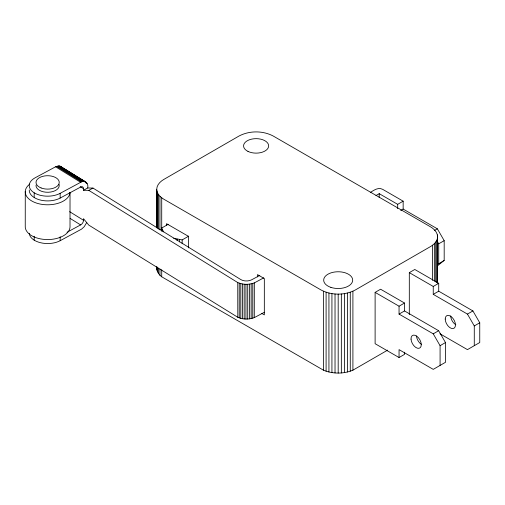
<?xml version="1.0" encoding="UTF-8"?>
<svg xmlns="http://www.w3.org/2000/svg" width="505" height="505" viewBox="0 0 505 505"><rect width="100%" height="100%" fill="white"/><g stroke="black" fill="none" stroke-linecap="round" stroke-linejoin="round"><path stroke-width="0.76" d="M25.269 191.439L25.25 226.196A22.397 12.922 0 0 0 46.87 239.553A22.397 12.922 0 0 0 70.012 227.086L70.031 192.329A22.397 12.922 0 0 1 40.198 204.064A22.397 12.922 0 0 1 29.751 184.11M60.152 198.074L60.152 193.339L80.661 182.305C84.6 179.439 88.949 183.738 87.731 187.974L83.495 190.252L83.464 188.277A3.87 2.31 -58.2 0 0 80.661 187.039L60.152 198.074A18.369 10.586 0.1 0 1 34.195 197.543M67.001 232.294L81.034 224.668A3.794 2.266 -58.2 0 0 83.502 220.256L83.495 218.678L88.779 225.104L237.805 317.285C242.949 319.583 249.034 319.64 254.28 317.62L254.318 282.901L263.743 277.851M156.714 227.635L156.714 189.325C156.79 184.937 160.218 181.522 163.797 179.452L239.023 136.022C249.47 130.53 262.77 130.53 273.218 136.022L430.512 226.833C434.092 228.904 437.513 232.313 437.595 236.706L437.595 282.838M437.387 283.097L437.595 236.706M156.714 189.325C156.79 193.718 160.218 197.127 163.797 199.197L321.092 290.009C331.539 295.501 344.833 295.501 355.28 290.009L430.512 246.579C433.593 244.761 436.484 242.116 437.387 238.53M86.784 222.434L84.19 226.72L81.583 229.112L60.171 240.702A18.382 10.605 0 0 1 40.558 242.728A18.382 10.605 0 0 1 29.258 233.259M437.62 264.5L444.185 260.397L444.185 240.658L437.349 228.809L403.154 209.07L400.724 210.471M444.185 260.397L437.5 265.838M161.644 231.157L161.644 228.077L168.178 224.308M173.644 238.221L182.16 239.919L188.693 236.151M370.537 192.361C373.965 190.126 378.441 187.001 382.638 189.325L403.154 201.173L403.154 209.07M375.947 195.555L379.217 193.667L397.681 204.329L403.154 201.173M434.313 230.564L437.349 228.809M438.719 263.553L438.719 243.814L444.185 240.658M399.051 357.527L375.114 343.709L375.114 292.376L380.587 289.22L404.524 303.038L404.524 310.935L438.649 330.718L445.486 342.56L445.536 362.274L433.246 369.37L399.051 349.63L399.051 357.527L404.524 354.371L404.524 352.212M409.309 314.634L409.309 272.637L414.782 269.481L438.719 283.299L438.719 291.196L472.914 310.935L479.75 322.783L479.75 342.523L467.441 349.63L439.95 333.761M375.114 292.376L399.051 306.2L404.524 303.038M409.309 272.637L433.246 286.455L438.719 283.299M399.051 306.2L399.051 314.091L404.524 310.935M433.246 286.455L433.246 294.352L438.719 291.196M156.714 266.728C156.272 270.749 158.519 274.505 161.714 276.791L323.465 370.184C332.751 374.035 343.621 374.035 352.907 370.184L387.644 350.129M399.051 314.091L433.246 333.837L438.649 330.718M433.246 294.352L467.441 314.091L472.914 310.935M440.082 365.424L440.082 345.679L445.486 342.56M474.277 345.679L474.277 325.94L479.75 322.783M85.661 181.92L60.594 166.404L59.129 165.937L55.594 166.783L35.091 177.817A18.376 10.605 0 0 0 34.182 192.803L34.188 197.543A18.376 10.605 0 0 1 29.258 189.943M83.495 190.252L88.773 190.36L93.008 188.081L240.759 279.555A7.739 4.469 0 0 0 251.692 279.776L259.778 275.427M264.412 312.26L254.28 317.62M88.773 190.36L237.76 282.566C242.962 284.814 249.022 284.877 254.318 282.901M87.731 187.974L93.008 188.081M261.842 313.447L264.33 314.886L264.33 278.558L257.487 274.613L257.487 276.929M59.899 166.101L86.273 182.368M63.699 168.657L72.935 174.376M74.254 175.191L79.531 178.461M80.851 179.275L86.784 182.955M59.129 165.937L84.196 181.453M85.875 182.842L87.195 183.656M58.302 165.93L83.369 181.446M57.425 166.069L82.492 181.585M56.516 166.353L81.583 181.869M55.594 166.783L80.661 182.305M80.194 186.635L83.489 188.674M69.646 211.683L83.502 220.256M70.113 218.406L80.667 224.94M60.594 166.404L61.717 167.433M163.614 231.89L161.644 228.077M437.576 241.838L438.719 243.814M467.441 314.091L474.277 325.94M433.246 333.837L440.082 345.679M237.76 282.566L237.805 317.285M166.53 225.217L166.53 223.677L188.416 236.308L188.416 247.879M60.164 236.763L60.171 240.702M34.188 236.233L34.188 240.172M437.387 234.882L437.387 237.23M436.768 240.317L436.768 282.541M435.752 242.046L435.752 281.923M434.351 243.688L434.351 281.216M432.596 245.203L432.596 280.389M397.681 204.329L397.681 208.634M379.217 193.667L379.217 197.556M352.907 291.215L352.907 370.184M350.274 292.225L350.274 371.194M347.44 293.033L347.44 372.002M344.442 293.62L344.442 372.589M341.342 293.979L341.342 372.949M338.186 294.099L338.186 373.069M335.03 293.979L335.03 372.949M331.93 293.62L331.93 372.589M328.932 293.033L328.932 372.002M326.097 292.225L326.097 371.194M323.465 291.215L323.465 370.184M252.771 283.412L252.771 318.156M251.162 283.829L251.162 318.579M249.464 284.126L249.464 318.87M247.715 284.29L247.715 319.04M245.941 284.321L245.941 319.065M244.18 284.22L244.18 318.964M242.457 283.987L242.457 318.731M240.803 283.621L240.803 318.371M239.244 283.141L239.244 317.885M182.16 239.919L182.16 243.776M179.622 239.629L179.622 241.945M177.148 239.187L177.148 240.727M162.149 229.548L162.149 231.088M161.714 197.821L161.714 230.665M161.714 269.758L161.714 276.791M159.952 196.306L159.952 229.927M159.952 269.02L159.952 275.275M158.557 194.665L158.557 229.068M158.557 268.161L158.557 273.634M157.541 192.942L157.541 228.121M157.541 267.214L157.541 271.905M156.922 191.149L156.922 227.894M156.922 266.987L156.922 270.118M421.473 344.41A7.253 4.185 60 0 1 416.499 335.964M455.813 324.753A7.253 4.185 60 0 1 450.687 315.871M60.152 193.339A18.376 10.605 0 0 1 34.182 192.803M59.028 184.331A11.609 6.698 0 0 1 48.291 192.266A11.609 6.698 0 0 1 36.051 185.082M330.914 287.383A14.506 8.377 0 0 0 352.692 280.149A14.506 8.377 0 0 0 330.952 272.877A14.506 8.377 0 0 0 330.914 287.383M247.98 151.399A12.537 7.234 0 0 0 268.445 147.214A12.537 7.234 0 0 0 251.932 139.071A12.537 7.234 0 0 0 247.98 151.399M411.026 339.12A7.253 4.185 60 0 0 418.967 348.311A7.253 4.185 60 0 0 418.449 337.769A7.253 4.185 60 0 0 411.026 339.12M445.214 319.027A7.253 4.185 60 0 0 452.909 328.603A7.253 4.185 60 0 0 452.909 318.346A7.253 4.185 60 0 0 445.214 319.027M41.101 187.955A11.609 6.698 0 0 0 59.205 182.917A11.609 6.698 0 0 0 42.584 176.384A11.609 6.698 0 0 0 41.101 187.955"/></g></svg>
